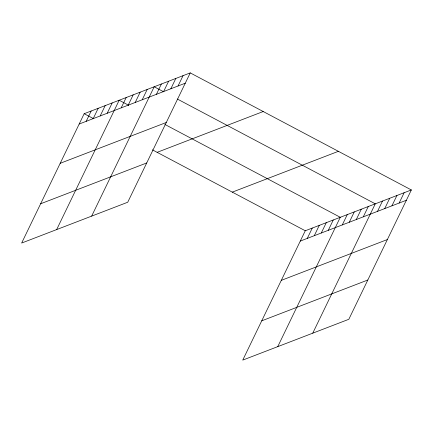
<?xml version="1.0" encoding="UTF-8"?>
<svg xmlns="http://www.w3.org/2000/svg" width="433" height="433" viewBox="0 0 433 433"><rect width="100%" height="100%" fill="white"/><g stroke="black" fill="none" stroke-linecap="round" stroke-linejoin="round"><path stroke-width="0.65" d="M190.255 72.896L84.175 113.706L21.65 243.048L127.73 202.238L190.255 72.896L411.35 189.952L348.825 319.294L242.745 360.104L305.27 230.762L411.35 189.952M86.189 121.327L91.179 111.016M93.192 118.637L98.177 108.32M100.196 115.941L105.181 105.625M107.195 113.246L112.179 102.935M56.658 229.582L119.183 100.239L128.671 105.262M121.197 107.86L126.182 97.544M128.2 105.17L133.185 94.854M135.199 102.475L140.184 92.159M142.203 99.779L147.188 89.469M91.661 216.116L154.191 86.773L163.679 91.796M156.416 94.313L161.401 83.997M163.631 91.536L168.616 81.22M170.84 88.765L175.83 78.449M178.055 85.988L183.04 75.672M307.284 238.383L312.274 228.067M314.288 235.687L319.273 225.371M321.286 232.997L326.276 222.681M328.29 230.302L333.275 219.986M277.748 346.638L340.278 217.296L164.859 124.423M342.292 224.916L347.277 214.6M349.29 222.221L354.281 211.905M356.294 219.526L361.279 209.215M363.298 216.836L368.283 206.519M312.756 333.166L375.281 203.824L177.324 99.022M377.511 211.369L382.496 201.053M384.726 208.592L389.711 198.276M391.935 205.816L396.926 195.499M399.15 203.039L404.135 192.728M79.19 124.022L185.27 83.212M60.203 163.301L166.283 122.49M157.136 152.335L263.215 111.525M40.637 203.77L146.717 162.96M232.31 192.133L338.39 151.323M300.285 241.078L406.365 200.268M281.298 280.357L387.373 239.546M261.732 320.826L367.812 280.016M84.175 113.706L93.669 118.734M152.394 149.823L305.27 230.762"/></g></svg>
